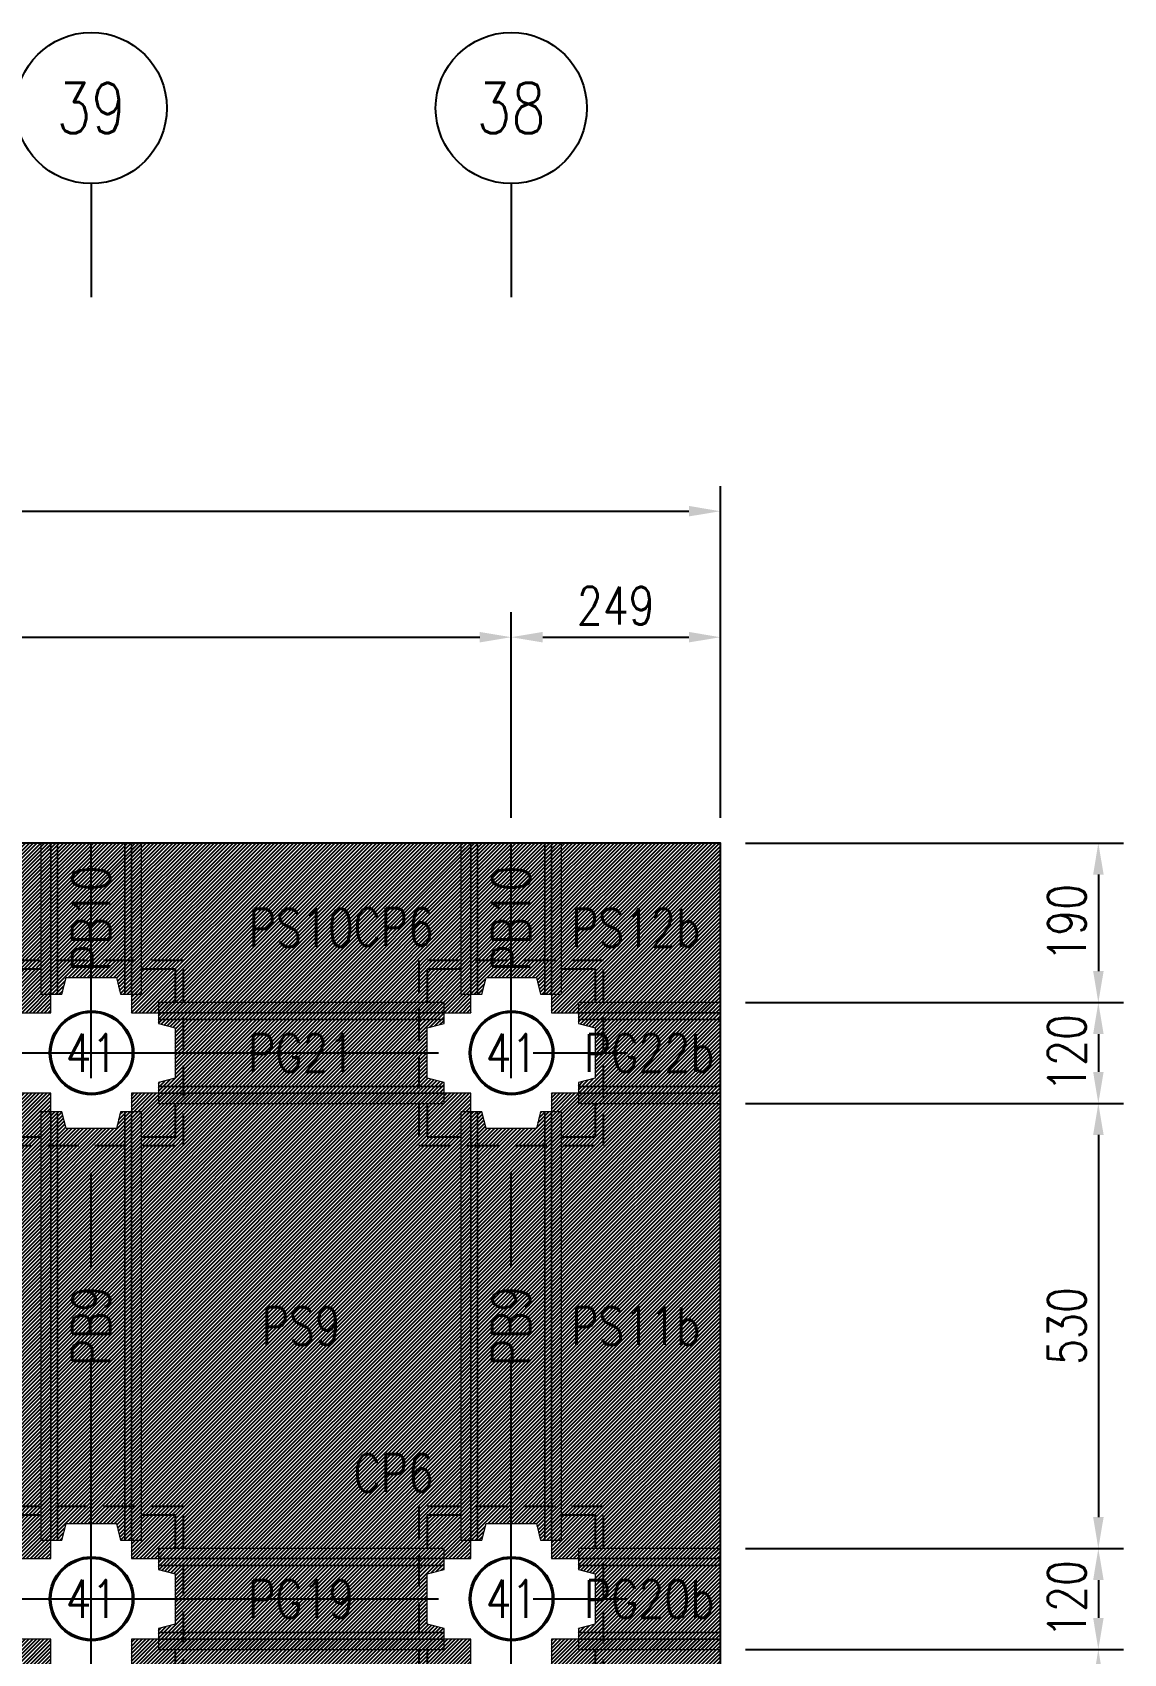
# Model space of a CAD drawing. Extents: x -4754 to 9942, y -22015 to 3841.
# Drawn here: x 3521 to 4820, y -17950 to -16020 of the extents above; entities that cross this region are included whole.
import ezdxf
from ezdxf.enums import TextEntityAlignment as Align

# ---------------------------------------------------------------- set-up
doc = ezdxf.new("R2010")
doc.units = 0
doc.header["$LTSCALE"] = 3
doc.linetypes.add('CENTER', pattern=[2, 1.25, -0.25, 0.25, -0.25])
doc.linetypes.add('DASHED', pattern=[19.05, 12.7, -6.35])
doc.layers.get('0').update_dxf_attribs({"linetype": 'CONTINUOUS'})
for name, color, linetype in [('HB_DIM', 1, 'CONTINUOUS'), ('HB_SYMBOLS', 7, 'CONTINUOUS'), ('基椿', 1, 'CONTINUOUS'), ('底圖', 7, 'CONTINUOUS'), ('預鑄梁', 7, 'CONTINUOUS'), ('預鑄梁_HATCH', 253, 'CONTINUOUS'), ('預鑄梁_TXT', 2, 'CONTINUOUS'), ('預鑄梁_外緣', 7, 'CONTINUOUS'), ('預鑄樁帽', 6, 'CONTINUOUS'), ('預鑄樁帽_TXT', 2, 'CONTINUOUS'), ('預鑄版', 7, 'CONTINUOUS'), ('預鑄版_TXT', 2, 'CONTINUOUS')]:
    doc.layers.add(name, color=color, linetype=linetype)
doc.layers.add('預鑄版_HATCH', color=253, linetype='CONTINUOUS', transparency=0.8)
doc.styles.get("Standard").update_dxf_attribs({"font": 'ROMANS.shx', "width": 0.8, "bigfont": 'LCHINA.shx'})
doc.dimstyles.new('150cm', dxfattribs={"dimscale": 15, "dimtxt": 3, "dimasz": 2.5, "dimexe": 2, "dimexo": 2, "dimgap": 1, "dimtad": 1, "dimdsep": 46, "dimtxsty": 'Standard', "dimcen": 0, "dimclrt": 2, "dimadec": 0, "dimazin": 0, "dimtfac": 1, "dimtix": 1, "dimtmove": 2, "dimatfit": 3, "dimfxl": 1, "dimtolj": 1, "dimtzin": 0, "dimarcsym": 0})

# ---------------------------------------------------------------- blocks, each defined once
blk = doc.blocks.new('*D58')
at = {"layer": 'HB_DIM', "color": 0, "lineweight": -2}
for p, q in [((-158.2, -16954.7), (-158.2, -16559.7)), ((4339.8, -16954.7), (4339.8, -16559.7)), ((-120.7, -16589.7), (4302.3, -16589.7))]:
    blk.add_line(p, q, dxfattribs=at)
at = {"layer": 'HB_DIM', "color": 0}
for points in [[(-120.7, -16583.4), (-120.7, -16595.9), (-158.2, -16589.7)], [(4302.3, -16595.9), (4302.3, -16583.4), (4339.8, -16589.7)]]:
    blk.add_solid(points, dxfattribs=at)
at = {"layer": 'HB_DIM', "color": 2, "linetype": 'Continuous', "insert": (2090.8, -16552.2), "char_height": 45, "attachment_point": 5}
blk.add_mtext('\\A1;4498', dxfattribs=at)
blk = doc.blocks.new('gr_t')
at = {"layer": 'HB_SYMBOLS', "color": 4, "linetype": 'Continuous'}
blk.add_line((0, -6), (0, -15), dxfattribs=at)
blk.add_circle((0, 0), 6, dxfattribs=at)
at = {"layer": 'HB_SYMBOLS', "color": 4, "linetype": 'Continuous', "width": 0.8}
blk.add_attdef('A', text='', height=4.5, dxfattribs=at).set_placement((0, 0), align=Align.MIDDLE)
blk = doc.blocks.new('*D61')
at = {"layer": 'HB_DIM', "color": 0, "lineweight": -2}
for p, q in [((90.8, -16954.7), (90.8, -16709.7)), ((4090.8, -16954.7), (4090.8, -16709.7)), ((128.3, -16739.7), (4053.3, -16739.7))]:
    blk.add_line(p, q, dxfattribs=at)
at = {"layer": 'HB_DIM', "color": 0}
for points in [[(128.3, -16733.4), (128.3, -16745.9), (90.8, -16739.7)], [(4053.3, -16745.9), (4053.3, -16733.4), (4090.8, -16739.7)]]:
    blk.add_solid(points, dxfattribs=at)
at = {"layer": 'HB_DIM', "color": 2, "linetype": 'Continuous', "insert": (2090.8, -16702.2), "char_height": 45, "attachment_point": 5}
blk.add_mtext('\\A1;8@500=4000', dxfattribs=at)
blk = doc.blocks.new('*D62')
at = {"layer": 'HB_DIM', "color": 0, "lineweight": -2}
for p, q in [((4090.8, -16954.7), (4090.8, -16709.7)), ((4339.8, -16954.7), (4339.8, -16709.7)), ((4128.3, -16739.7), (4302.3, -16739.7))]:
    blk.add_line(p, q, dxfattribs=at)
at = {"layer": 'HB_DIM', "color": 0}
for points in [[(4128.3, -16733.4), (4128.3, -16745.9), (4090.8, -16739.7)], [(4302.3, -16745.9), (4302.3, -16733.4), (4339.8, -16739.7)]]:
    blk.add_solid(points, dxfattribs=at)
at = {"layer": 'HB_DIM', "color": 2, "linetype": 'Continuous', "insert": (4215.3, -16702.2), "char_height": 45, "attachment_point": 5}
blk.add_mtext('\\A1;249', dxfattribs=at)
blk = doc.blocks.new('*D82')
at = {"layer": 'HB_DIM', "color": 0, "lineweight": -2}
for p, q in [((4369.8, -16984.7), (4819.8, -16984.7)), ((4789.8, -17022.2), (4789.8, -17137.2)), ((4369.8, -17174.7), (4819.8, -17174.7))]:
    blk.add_line(p, q, dxfattribs=at)
at = {"layer": 'HB_DIM', "color": 0}
for points in [[(4796.1, -17022.2), (4783.6, -17022.2), (4789.8, -16984.7)], [(4783.6, -17137.2), (4796.1, -17137.2), (4789.8, -17174.7)]]:
    blk.add_solid(points, dxfattribs=at)
at = {"layer": 'HB_DIM', "color": 2, "linetype": 'Continuous', "insert": (4752.3, -17079.7), "char_height": 45, "attachment_point": 5, "rotation": 90}
blk.add_mtext('\\A1;190', dxfattribs=at)
blk = doc.blocks.new('*D83')
at = {"layer": 'HB_DIM', "color": 0, "lineweight": -2}
for p, q in [((4369.8, -17174.7), (4819.8, -17174.7)), ((4789.8, -17212.2), (4789.8, -17257.2)), ((4369.8, -17294.7), (4819.8, -17294.7))]:
    blk.add_line(p, q, dxfattribs=at)
at = {"layer": 'HB_DIM', "color": 0}
for points in [[(4796.1, -17212.2), (4783.6, -17212.2), (4789.8, -17174.7)], [(4783.6, -17257.2), (4796.1, -17257.2), (4789.8, -17294.7)]]:
    blk.add_solid(points, dxfattribs=at)
at = {"layer": 'HB_DIM', "color": 2, "linetype": 'Continuous', "insert": (4752.3, -17234.7), "char_height": 45, "attachment_point": 5, "rotation": 90}
blk.add_mtext('\\A1;120', dxfattribs=at)
blk = doc.blocks.new('*D84')
at = {"layer": 'HB_DIM', "color": 0, "lineweight": -2}
for p, q in [((4369.8, -17294.7), (4819.8, -17294.7)), ((4789.8, -17332.2), (4789.8, -17787.2)), ((4369.8, -17824.7), (4819.8, -17824.7))]:
    blk.add_line(p, q, dxfattribs=at)
at = {"layer": 'HB_DIM', "color": 0}
for points in [[(4796.1, -17332.2), (4783.6, -17332.2), (4789.8, -17294.7)], [(4783.6, -17787.2), (4796.1, -17787.2), (4789.8, -17824.7)]]:
    blk.add_solid(points, dxfattribs=at)
at = {"layer": 'HB_DIM', "color": 2, "linetype": 'Continuous', "insert": (4752.3, -17559.7), "char_height": 45, "attachment_point": 5, "rotation": 90}
blk.add_mtext('\\A1;530', dxfattribs=at)
blk = doc.blocks.new('*D85')
at = {"layer": 'HB_DIM', "color": 0, "lineweight": -2}
for p, q in [((4369.8, -17824.7), (4819.8, -17824.7)), ((4789.8, -17862.2), (4789.8, -17907.2)), ((4369.8, -17944.7), (4819.8, -17944.7))]:
    blk.add_line(p, q, dxfattribs=at)
at = {"layer": 'HB_DIM', "color": 0}
for points in [[(4796.1, -17862.2), (4783.6, -17862.2), (4789.8, -17824.7)], [(4783.6, -17907.2), (4796.1, -17907.2), (4789.8, -17944.7)]]:
    blk.add_solid(points, dxfattribs=at)
at = {"layer": 'HB_DIM', "color": 2, "linetype": 'Continuous', "insert": (4752.3, -17884.7), "char_height": 45, "attachment_point": 5, "rotation": 90}
blk.add_mtext('\\A1;120', dxfattribs=at)
blk = doc.blocks.new('*D86')
at = {"layer": 'HB_DIM', "color": 0, "lineweight": -2}
for p, q in [((4369.8, -17944.7), (4819.8, -17944.7)), ((4789.8, -17982.2), (4789.8, -18437.2)), ((4369.8, -18474.7), (4819.8, -18474.7))]:
    blk.add_line(p, q, dxfattribs=at)
at = {"layer": 'HB_DIM', "color": 0}
for points in [[(4796.1, -17982.2), (4783.6, -17982.2), (4789.8, -17944.7)], [(4783.6, -18437.2), (4796.1, -18437.2), (4789.8, -18474.7)]]:
    blk.add_solid(points, dxfattribs=at)
at = {"layer": 'HB_DIM', "color": 2, "linetype": 'Continuous', "insert": (4752.3, -18209.7), "char_height": 45, "attachment_point": 5, "rotation": 90}
blk.add_mtext('\\A1;530', dxfattribs=at)
blk = doc.blocks.new('pile')
at = {"color": 7, "linetype": 'Continuous'}
for radius in [50, 48.4]:
    blk.add_circle((0.4, 0.2), radius, dxfattribs=at)
at = {"color": 2, "linetype": 'Continuous', "width": 0.8}
blk.add_attdef('A', text='', height=45, dxfattribs=at).set_placement((0.4, 0.2), align=Align.MIDDLE)

msp = doc.modelspace()

# ---------------------------------------------------------------- hatches: boundary and pattern name
at = {"layer": '預鑄梁_HATCH', "linetype": 'Continuous'}
h = msp.add_hatch(dxfattribs=at)
h.set_pattern_fill('ANSI31', color=256, style=0)
h.paths.add_polyline_path([(3530.844, -17164.682), (3542.844, -17164.682), (3550.844, -17164.682), (3555.844, -17164.682), (3560.844, -17144.682), (3620.844, -17144.682), (3625.844, -17164.682), (3630.844, -17164.682), (3638.844, -17164.682), (3650.844, -17164.682), (3650.844, -17164.682), (3650.844, -16984.682), (3650.844, -16984.682), (3530.844, -16984.682), (3530.844, -16984.682)], flags=17)
h = msp.add_hatch(dxfattribs=at)
h.set_pattern_fill('ANSI31', color=256, style=0)
h.paths.add_polyline_path([(4030.844, -17164.682), (4042.844, -17164.682), (4050.844, -17164.682), (4055.844, -17164.682), (4060.844, -17144.682), (4120.844, -17144.682), (4125.844, -17164.682), (4130.844, -17164.682), (4138.844, -17164.682), (4150.844, -17164.682), (4150.844, -17164.682), (4150.844, -16984.682), (4150.844, -16984.682), (4030.844, -16984.682), (4030.844, -16984.682)], flags=17)
h = msp.add_hatch(dxfattribs=at)
h.set_pattern_fill('ANSI31', color=256, style=0)
h.paths.add_polyline_path([(3670.844, -17294.682), (4010.844, -17294.682), (4010.844, -17294.682), (4010.844, -17282.682), (4010.844, -17274.682), (4010.844, -17269.682), (3990.844, -17264.682), (3990.844, -17204.682), (4010.844, -17199.682), (4010.844, -17194.682), (4010.844, -17186.682), (4010.844, -17174.682), (4010.844, -17174.682), (3670.844, -17174.682), (3670.844, -17174.682), (3670.844, -17186.682), (3670.844, -17194.682), (3670.844, -17199.682), (3690.844, -17204.682), (3690.844, -17264.682), (3670.844, -17269.682), (3670.844, -17274.682), (3670.844, -17282.682)], flags=17)
h = msp.add_hatch(dxfattribs=at)
h.set_pattern_fill('ANSI31', color=256, style=0)
h.paths.add_polyline_path([(4170.844, -17294.682), (4339.844, -17294.682), (4339.844, -17294.682), (4339.844, -17174.682), (4339.844, -17174.682), (4170.844, -17174.682), (4170.844, -17174.682), (4170.844, -17186.682), (4170.844, -17194.682), (4170.844, -17199.682), (4190.844, -17204.682), (4190.844, -17264.682), (4170.844, -17269.682), (4170.844, -17274.682), (4170.844, -17282.682)], flags=17)
h = msp.add_hatch(dxfattribs=at)
h.set_pattern_fill('ANSI31', color=256, style=0)
h.paths.add_polyline_path([(3530.844, -17814.682), (3542.844, -17814.682), (3550.844, -17814.682), (3555.844, -17814.682), (3560.844, -17794.682), (3620.844, -17794.682), (3625.844, -17814.682), (3630.844, -17814.682), (3638.844, -17814.682), (3650.844, -17814.682), (3650.844, -17814.682), (3650.844, -17304.682), (3650.844, -17304.682), (3638.844, -17304.682), (3630.844, -17304.682), (3625.844, -17304.682), (3620.844, -17324.682), (3560.844, -17324.682), (3555.844, -17304.682), (3550.844, -17304.682), (3542.844, -17304.682), (3530.844, -17304.682), (3530.844, -17304.682)], flags=17)
h = msp.add_hatch(dxfattribs=at)
h.set_pattern_fill('ANSI31', color=256, style=0)
h.paths.add_polyline_path([(4030.844, -17814.682), (4042.844, -17814.682), (4050.844, -17814.682), (4055.844, -17814.682), (4060.844, -17794.682), (4120.844, -17794.682), (4125.844, -17814.682), (4130.844, -17814.682), (4138.844, -17814.682), (4150.844, -17814.682), (4150.844, -17814.682), (4150.844, -17304.682), (4150.844, -17304.682), (4138.844, -17304.682), (4130.844, -17304.682), (4125.844, -17304.682), (4120.844, -17324.682), (4060.844, -17324.682), (4055.844, -17304.682), (4050.844, -17304.682), (4042.844, -17304.682), (4030.844, -17304.682), (4030.844, -17304.682)], flags=17)
h = msp.add_hatch(dxfattribs=at)
h.set_pattern_fill('ANSI31', color=256, style=0)
h.paths.add_polyline_path([(3670.844, -17944.682), (4010.844, -17944.682), (4010.844, -17944.682), (4010.844, -17932.682), (4010.844, -17924.682), (4010.844, -17919.682), (3990.844, -17914.682), (3990.844, -17854.682), (4010.844, -17849.682), (4010.844, -17844.682), (4010.844, -17836.682), (4010.844, -17824.682), (4010.844, -17824.682), (3670.844, -17824.682), (3670.844, -17824.682), (3670.844, -17836.682), (3670.844, -17844.682), (3670.844, -17849.682), (3690.844, -17854.682), (3690.844, -17914.682), (3670.844, -17919.682), (3670.844, -17924.682), (3670.844, -17932.682)], flags=17)
h = msp.add_hatch(dxfattribs=at)
h.set_pattern_fill('ANSI31', color=256, style=0)
h.paths.add_polyline_path([(4170.844, -17944.682), (4339.844, -17944.682), (4339.844, -17944.682), (4339.844, -17824.682), (4339.844, -17824.682), (4170.844, -17824.682), (4170.844, -17824.682), (4170.844, -17836.682), (4170.844, -17844.682), (4170.844, -17849.682), (4190.844, -17854.682), (4190.844, -17914.682), (4170.844, -17919.682), (4170.844, -17924.682), (4170.844, -17932.682)], flags=17)
at = {"layer": '預鑄版_HATCH', "linetype": 'Continuous'}
h = msp.add_hatch(dxfattribs=at)
h.set_pattern_fill('ANSI31', color=256, style=0)
h.paths.add_polyline_path([(3138.844, -17186.682), (3542.844, -17186.682), (3542.844, -16984.682), (3138.844, -16984.682)], flags=17)
h = msp.add_hatch(dxfattribs=at)
h.set_pattern_fill('ANSI31', color=256, style=0)
h.paths.add_polyline_path([(3638.844, -17186.682), (4042.844, -17186.682), (4042.844, -16984.682), (3638.844, -16984.682)], flags=17)
h = msp.add_hatch(dxfattribs=at)
h.set_pattern_fill('ANSI31', color=256, style=0)
h.paths.add_polyline_path([(4138.844, -17186.682), (4339.844, -17186.682), (4339.844, -16984.682), (4138.844, -16984.682)], flags=17)
h = msp.add_hatch(dxfattribs=at)
h.set_pattern_fill('ANSI31', color=256, style=0)
h.paths.add_polyline_path([(3138.844, -17836.682), (3542.844, -17836.682), (3542.844, -17282.682), (3138.844, -17282.682)], flags=17)
h = msp.add_hatch(dxfattribs=at)
h.set_pattern_fill('ANSI31', color=256, style=0)
h.paths.add_polyline_path([(3638.844, -17836.682), (4042.844, -17836.682), (4042.844, -17282.682), (3638.844, -17282.682)], flags=17)
h = msp.add_hatch(dxfattribs=at)
h.set_pattern_fill('ANSI31', color=256, style=0)
h.paths.add_polyline_path([(4138.844, -17836.682), (4339.844, -17836.682), (4339.844, -17282.682), (4138.844, -17282.682)], flags=17)
h = msp.add_hatch(dxfattribs=at)
h.set_pattern_fill('ANSI31', color=256, style=0)
h.paths.add_polyline_path([(3138.844, -18486.682), (3542.844, -18486.682), (3542.844, -17932.682), (3138.844, -17932.682)], flags=17)
h = msp.add_hatch(dxfattribs=at)
h.set_pattern_fill('ANSI31', color=256, style=0)
h.paths.add_polyline_path([(3638.844, -18486.682), (4042.844, -18486.682), (4042.844, -17932.682), (3638.844, -17932.682)], flags=17)
h = msp.add_hatch(dxfattribs=at)
h.set_pattern_fill('ANSI31', color=256, style=0)
h.paths.add_polyline_path([(4138.844, -18486.682), (4339.844, -18486.682), (4339.844, -17932.682), (4138.844, -17932.682)], flags=17)

# ---------------------------------------------------------------- linework, layer by layer
at = {"layer": '底圖', "color": 4, "linetype": 'Continuous'}
msp.add_lwpolyline([(-158.156, -19964.682), (4339.844, -19964.682), (4339.844, -16984.682), (-158.156, -16984.682), (-158.156, -19964.682)], dxfattribs=at)
at = {"layer": '底圖', "color": 252, "linetype": 'CENTER', "ltscale": 150}
for points in [[(3590.844, -19964.682), (3590.844, -16984.682)], [(4090.844, -19964.682), (4090.844, -16984.682)], [(-158.156, -17234.682), (4339.844, -17234.682)], [(-158.156, -17884.682), (4339.844, -17884.682)]]:
    msp.add_lwpolyline(points, dxfattribs=at)
at = {"layer": '預鑄梁', "lineweight": 5}
for p, q in [((3542.844, -16984.682, 135), (3530.844, -16984.682, 135)), ((3530.844, -16984.682, 135), (3530.844, -17144.682, 135)), ((3550.844, -16984.682, 119), (3542.844, -16984.682, 135)), ((3542.844, -16984.682, 135), (3542.844, -17144.682, 135)), ((3542.844, -17144.682, 135), (3542.844, -16984.682, 135)), ((3550.844, -17144.682, 119), (3550.844, -16984.682, 119)), ((3630.844, -16984.682, 119), (3550.844, -16984.682, 119)), ((3550.844, -16984.682, 119), (3550.844, -17144.682, 119)), ((3638.844, -16984.682, 135), (3630.844, -16984.682, 119)), ((3630.844, -16984.682, 119), (3630.844, -17144.682, 119)), ((3630.844, -17144.682, 119), (3630.844, -16984.682, 119)), ((3650.844, -16984.682, 135), (3638.844, -16984.682, 135)), ((3638.844, -16984.682, 135), (3638.844, -17144.682, 135)), ((3638.844, -17144.682, 135), (3638.844, -16984.682, 135)), ((3650.844, -17144.682, 135), (3650.844, -16984.682, 135)), ((4042.844, -16984.682, 135), (4030.844, -16984.682, 135)), ((4030.844, -16984.682, 135), (4030.844, -17144.682, 135)), ((4050.844, -16984.682, 119), (4042.844, -16984.682, 135)), ((4042.844, -16984.682, 135), (4042.844, -17144.682, 135)), ((4042.844, -17144.682, 135), (4042.844, -16984.682, 135)), ((4050.844, -17144.682, 119), (4050.844, -16984.682, 119)), ((4130.844, -16984.682, 119), (4050.844, -16984.682, 119)), ((4050.844, -16984.682, 119), (4050.844, -17144.682, 119)), ((4138.844, -16984.682, 135), (4130.844, -16984.682, 119)), ((4130.844, -16984.682, 119), (4130.844, -17144.682, 119)), ((4130.844, -17144.682, 119), (4130.844, -16984.682, 119)), ((4150.844, -16984.682, 135), (4138.844, -16984.682, 135)), ((4138.844, -16984.682, 135), (4138.844, -17144.682, 135)), ((4138.844, -17144.682, 135), (4138.844, -16984.682, 135)), ((4150.844, -17144.682, 135), (4150.844, -16984.682, 135)), ((3530.844, -17144.682, 135), (3530.844, -17164.682, 135)), ((3542.844, -17144.682, 135), (3542.844, -17164.682, 135)), ((3542.844, -17164.682, 135), (3542.844, -17144.682, 135)), ((3550.844, -17144.682, 119), (3550.844, -17164.682, 119)), ((3550.844, -17164.682, 119), (3550.844, -17144.682, 119)), ((3555.844, -17164.682, 119), (3560.844, -17144.682, 119)), ((3560.844, -17144.682, 119), (3620.844, -17144.682, 119)), ((3620.844, -17144.682, 119), (3625.844, -17164.682, 119)), ((3630.844, -17164.682, 119), (3630.844, -17144.682, 119)), ((3630.844, -17144.682, 119), (3630.844, -17164.682, 119)), ((3638.844, -17164.682, 135), (3638.844, -17144.682, 135)), ((3638.844, -17144.682, 135), (3638.844, -17164.682, 135)), ((3650.844, -17164.682, 135), (3650.844, -17144.682, 135)), ((4030.844, -17144.682, 135), (4030.844, -17164.682, 135)), ((4042.844, -17144.682, 135), (4042.844, -17164.682, 135)), ((4042.844, -17164.682, 135), (4042.844, -17144.682, 135)), ((4050.844, -17144.682, 119), (4050.844, -17164.682, 119)), ((4050.844, -17164.682, 119), (4050.844, -17144.682, 119)), ((4055.844, -17164.682, 119), (4060.844, -17144.682, 119)), ((4060.844, -17144.682, 119), (4120.844, -17144.682, 119)), ((4120.844, -17144.682, 119), (4125.844, -17164.682, 119)), ((4130.844, -17164.682, 119), (4130.844, -17144.682, 119)), ((4130.844, -17144.682, 119), (4130.844, -17164.682, 119)), ((4138.844, -17164.682, 135), (4138.844, -17144.682, 135)), ((4138.844, -17144.682, 135), (4138.844, -17164.682, 135)), ((4150.844, -17164.682, 135), (4150.844, -17144.682, 135)), ((3530.844, -17164.682, 135), (3542.844, -17164.682, 135)), ((3542.844, -17164.682, 135), (3550.844, -17164.682, 119)), ((3550.844, -17164.682, 119), (3555.844, -17164.682, 119)), ((3625.844, -17164.682, 119), (3630.844, -17164.682, 119)), ((3630.844, -17164.682, 119), (3638.844, -17164.682, 135)), ((3638.844, -17164.682, 135), (3650.844, -17164.682, 135)), ((3690.844, -17174.682, 135), (3670.844, -17174.682, 135)), ((3670.844, -17174.682, 135), (3670.844, -17186.682, 135)), ((3990.844, -17174.682, 135), (3690.844, -17174.682, 135)), ((4010.844, -17174.682, 135), (3990.844, -17174.682, 135)), ((4010.844, -17186.682, 135), (4010.844, -17174.682, 135)), ((4030.844, -17164.682, 135), (4042.844, -17164.682, 135)), ((4042.844, -17164.682, 135), (4050.844, -17164.682, 119)), ((4050.844, -17164.682, 119), (4055.844, -17164.682, 119)), ((4125.844, -17164.682, 119), (4130.844, -17164.682, 119)), ((4130.844, -17164.682, 119), (4138.844, -17164.682, 135)), ((4138.844, -17164.682, 135), (4150.844, -17164.682, 135)), ((4190.844, -17174.682, 135), (4170.844, -17174.682, 135)), ((4170.844, -17174.682, 135), (4170.844, -17186.682, 135)), ((4339.844, -17174.682, 135), (4190.844, -17174.682, 135)), ((4339.844, -17186.682, 135), (4339.844, -17174.682, 135)), ((3690.844, -17186.682, 135), (3670.844, -17186.682, 135)), ((3670.844, -17186.682, 135), (3670.844, -17194.682, 120)), ((3670.844, -17186.682, 135), (3690.844, -17186.682, 135)), ((3690.844, -17194.682, 120), (3670.844, -17194.682, 120)), ((3670.844, -17194.682, 120), (3670.844, -17199.682, 120)), ((3670.844, -17194.682, 120), (3690.844, -17194.682, 120)), ((3990.844, -17186.682, 135), (3690.844, -17186.682, 135)), ((3690.844, -17186.682, 135), (3990.844, -17186.682, 135)), ((3690.844, -17194.682, 120), (3990.844, -17194.682, 120)), ((3990.844, -17194.682, 120), (3690.844, -17194.682, 120)), ((4010.844, -17186.682, 135), (3990.844, -17186.682, 135)), ((3990.844, -17186.682, 135), (4010.844, -17186.682, 135)), ((4010.844, -17194.682, 120), (3990.844, -17194.682, 120)), ((3990.844, -17194.682, 120), (4010.844, -17194.682, 120)), ((4010.844, -17194.682, 120), (4010.844, -17186.682, 135)), ((4010.844, -17199.682, 120), (4010.844, -17194.682, 120)), ((4190.844, -17186.682, 135), (4170.844, -17186.682, 135)), ((4170.844, -17186.682, 135), (4170.844, -17194.682, 120)), ((4170.844, -17186.682, 135), (4190.844, -17186.682, 135)), ((4190.844, -17194.682, 120), (4170.844, -17194.682, 120)), ((4170.844, -17194.682, 120), (4170.844, -17199.682, 120)), ((4170.844, -17194.682, 120), (4190.844, -17194.682, 120)), ((4339.844, -17186.682, 135), (4190.844, -17186.682, 135)), ((4190.844, -17186.682, 135), (4339.844, -17186.682, 135)), ((4190.844, -17194.682, 120), (4339.844, -17194.682, 120)), ((4339.844, -17194.682, 120), (4190.844, -17194.682, 120)), ((4339.844, -17194.682, 120), (4339.844, -17186.682, 135)), ((4339.844, -17274.682, 120), (4339.844, -17194.682, 120)), ((3670.844, -17199.682, 120), (3690.844, -17204.682, 120)), ((3690.844, -17204.682, 120), (3690.844, -17264.682, 120)), ((3990.844, -17204.682, 120), (4010.844, -17199.682, 120)), ((3990.844, -17264.682, 120), (3990.844, -17204.682, 120)), ((4170.844, -17199.682, 120), (4190.844, -17204.682, 120)), ((4190.844, -17204.682, 120), (4190.844, -17264.682, 120)), ((3690.844, -17264.682, 120), (3670.844, -17269.682, 120)), ((3670.844, -17269.682, 120), (3670.844, -17274.682, 120)), ((4010.844, -17269.682, 120), (3990.844, -17264.682, 120)), ((4010.844, -17274.682, 120), (4010.844, -17269.682, 120)), ((4190.844, -17264.682, 120), (4170.844, -17269.682, 120)), ((4170.844, -17269.682, 120), (4170.844, -17274.682, 120)), ((3670.844, -17274.682, 120), (3690.844, -17274.682, 120)), ((3690.844, -17274.682, 120), (3670.844, -17274.682, 120)), ((3670.844, -17274.682, 120), (3670.844, -17282.682, 136)), ((3670.844, -17282.682, 136), (3690.844, -17282.682, 136)), ((3690.844, -17282.682, 136), (3670.844, -17282.682, 136)), ((3670.844, -17282.682, 136), (3670.844, -17294.682, 136)), ((3990.844, -17274.682, 120), (3690.844, -17274.682, 120)), ((3690.844, -17274.682, 120), (3990.844, -17274.682, 120)), ((3990.844, -17282.682, 136), (3690.844, -17282.682, 136)), ((3690.844, -17282.682, 136), (3990.844, -17282.682, 136)), ((3990.844, -17274.682, 120), (4010.844, -17274.682, 120)), ((4010.844, -17274.682, 120), (3990.844, -17274.682, 120)), ((3990.844, -17282.682, 136), (4010.844, -17282.682, 136)), ((4010.844, -17282.682, 136), (3990.844, -17282.682, 136)), ((4010.844, -17282.682, 136), (4010.844, -17274.682, 120)), ((4010.844, -17294.682, 136), (4010.844, -17282.682, 136)), ((4170.844, -17274.682, 120), (4190.844, -17274.682, 120)), ((4190.844, -17274.682, 120), (4170.844, -17274.682, 120)), ((4170.844, -17274.682, 120), (4170.844, -17282.682, 136)), ((4170.844, -17282.682, 136), (4190.844, -17282.682, 136)), ((4190.844, -17282.682, 136), (4170.844, -17282.682, 136)), ((4170.844, -17282.682, 136), (4170.844, -17294.682, 136)), ((4339.844, -17274.682, 120), (4190.844, -17274.682, 120)), ((4190.844, -17274.682, 120), (4339.844, -17274.682, 120)), ((4339.844, -17282.682, 136), (4190.844, -17282.682, 136)), ((4190.844, -17282.682, 136), (4339.844, -17282.682, 136)), ((4339.844, -17282.682, 136), (4339.844, -17274.682, 120)), ((4339.844, -17294.682, 136), (4339.844, -17282.682, 136)), ((3542.844, -17304.682, 136), (3530.844, -17304.682, 136)), ((3530.844, -17304.682, 136), (3530.844, -17324.682, 136)), ((3550.844, -17304.682, 120), (3542.844, -17304.682, 136)), ((3542.844, -17304.682, 136), (3542.844, -17324.682, 136)), ((3542.844, -17324.682, 136), (3542.844, -17304.682, 136)), ((3555.844, -17304.682, 120), (3550.844, -17304.682, 120)), ((3550.844, -17304.682, 120), (3550.844, -17324.682, 120)), ((3550.844, -17324.682, 120), (3550.844, -17304.682, 120)), ((3560.844, -17324.682, 120), (3555.844, -17304.682, 120)), ((3625.844, -17304.682, 120), (3620.844, -17324.682, 120)), ((3630.844, -17304.682, 120), (3625.844, -17304.682, 120)), ((3630.844, -17324.682, 120), (3630.844, -17304.682, 120)), ((3630.844, -17304.682, 120), (3630.844, -17324.682, 120)), ((3638.844, -17304.682, 136), (3630.844, -17304.682, 120)), ((3638.844, -17324.682, 136), (3638.844, -17304.682, 136)), ((3638.844, -17304.682, 136), (3638.844, -17324.682, 136)), ((3650.844, -17304.682, 136), (3638.844, -17304.682, 136)), ((3650.844, -17324.682, 136), (3650.844, -17304.682, 136)), ((3670.844, -17294.682, 136), (3690.844, -17294.682, 136)), ((3690.844, -17294.682, 136), (3990.844, -17294.682, 136)), ((3990.844, -17294.682, 136), (4010.844, -17294.682, 136)), ((4042.844, -17304.682, 136), (4030.844, -17304.682, 136)), ((4030.844, -17304.682, 136), (4030.844, -17324.682, 136)), ((4050.844, -17304.682, 120), (4042.844, -17304.682, 136)), ((4042.844, -17304.682, 136), (4042.844, -17324.682, 136)), ((4042.844, -17324.682, 136), (4042.844, -17304.682, 136)), ((4055.844, -17304.682, 120), (4050.844, -17304.682, 120)), ((4050.844, -17304.682, 120), (4050.844, -17324.682, 120)), ((4050.844, -17324.682, 120), (4050.844, -17304.682, 120)), ((4060.844, -17324.682, 120), (4055.844, -17304.682, 120)), ((4125.844, -17304.682, 120), (4120.844, -17324.682, 120)), ((4130.844, -17304.682, 120), (4125.844, -17304.682, 120)), ((4130.844, -17324.682, 120), (4130.844, -17304.682, 120)), ((4130.844, -17304.682, 120), (4130.844, -17324.682, 120)), ((4138.844, -17304.682, 136), (4130.844, -17304.682, 120)), ((4138.844, -17324.682, 136), (4138.844, -17304.682, 136)), ((4138.844, -17304.682, 136), (4138.844, -17324.682, 136)), ((4150.844, -17304.682, 136), (4138.844, -17304.682, 136)), ((4150.844, -17324.682, 136), (4150.844, -17304.682, 136)), ((4170.844, -17294.682, 136), (4190.844, -17294.682, 136)), ((4190.844, -17294.682, 136), (4339.844, -17294.682, 136)), ((3530.844, -17324.682, 136), (3530.844, -17794.682, 136)), ((3542.844, -17324.682, 136), (3542.844, -17794.682, 136)), ((3542.844, -17794.682, 136), (3542.844, -17324.682, 136)), ((3550.844, -17794.682, 120), (3550.844, -17324.682, 120)), ((3550.844, -17324.682, 120), (3550.844, -17794.682, 120)), ((3620.844, -17324.682, 120), (3560.844, -17324.682, 120)), ((3630.844, -17324.682, 120), (3630.844, -17794.682, 120)), ((3630.844, -17794.682, 120), (3630.844, -17324.682, 120)), ((3638.844, -17324.682, 136), (3638.844, -17794.682, 136)), ((3638.844, -17794.682, 136), (3638.844, -17324.682, 136)), ((3650.844, -17794.682, 136), (3650.844, -17324.682, 136)), ((4030.844, -17324.682, 136), (4030.844, -17794.682, 136)), ((4042.844, -17324.682, 136), (4042.844, -17794.682, 136)), ((4042.844, -17794.682, 136), (4042.844, -17324.682, 136)), ((4050.844, -17794.682, 120), (4050.844, -17324.682, 120)), ((4050.844, -17324.682, 120), (4050.844, -17794.682, 120)), ((4120.844, -17324.682, 120), (4060.844, -17324.682, 120)), ((4130.844, -17324.682, 120), (4130.844, -17794.682, 120)), ((4130.844, -17794.682, 120), (4130.844, -17324.682, 120)), ((4138.844, -17324.682, 136), (4138.844, -17794.682, 136)), ((4138.844, -17794.682, 136), (4138.844, -17324.682, 136)), ((4150.844, -17794.682, 136), (4150.844, -17324.682, 136)), ((3530.844, -17794.682, 136), (3530.844, -17814.682, 136)), ((3542.844, -17794.682, 136), (3542.844, -17814.682, 136)), ((3542.844, -17814.682, 136), (3542.844, -17794.682, 136)), ((3550.844, -17794.682, 120), (3550.844, -17814.682, 120)), ((3550.844, -17814.682, 120), (3550.844, -17794.682, 120)), ((3555.844, -17814.682, 120), (3560.844, -17794.682, 120)), ((3560.844, -17794.682, 120), (3620.844, -17794.682, 120)), ((3620.844, -17794.682, 120), (3625.844, -17814.682, 120)), ((3630.844, -17814.682, 120), (3630.844, -17794.682, 120)), ((3630.844, -17794.682, 120), (3630.844, -17814.682, 120)), ((3638.844, -17814.682, 136), (3638.844, -17794.682, 136)), ((3638.844, -17794.682, 136), (3638.844, -17814.682, 136)), ((3650.844, -17814.682, 136), (3650.844, -17794.682, 136)), ((4030.844, -17794.682, 136), (4030.844, -17814.682, 136)), ((4042.844, -17794.682, 136), (4042.844, -17814.682, 136)), ((4042.844, -17814.682, 136), (4042.844, -17794.682, 136)), ((4050.844, -17794.682, 120), (4050.844, -17814.682, 120)), ((4050.844, -17814.682, 120), (4050.844, -17794.682, 120)), ((4055.844, -17814.682, 120), (4060.844, -17794.682, 120)), ((4060.844, -17794.682, 120), (4120.844, -17794.682, 120)), ((4120.844, -17794.682, 120), (4125.844, -17814.682, 120)), ((4130.844, -17814.682, 120), (4130.844, -17794.682, 120)), ((4130.844, -17794.682, 120), (4130.844, -17814.682, 120)), ((4138.844, -17814.682, 136), (4138.844, -17794.682, 136)), ((4138.844, -17794.682, 136), (4138.844, -17814.682, 136)), ((4150.844, -17814.682, 136), (4150.844, -17794.682, 136)), ((3530.844, -17814.682, 136), (3542.844, -17814.682, 136)), ((3542.844, -17814.682, 136), (3550.844, -17814.682, 120)), ((3550.844, -17814.682, 120), (3555.844, -17814.682, 120)), ((3625.844, -17814.682, 120), (3630.844, -17814.682, 120)), ((3630.844, -17814.682, 120), (3638.844, -17814.682, 136)), ((3638.844, -17814.682, 136), (3650.844, -17814.682, 136)), ((3690.844, -17824.682, 136), (3670.844, -17824.682, 136)), ((3670.844, -17824.682, 136), (3670.844, -17836.682, 136)), ((3990.844, -17824.682, 136), (3690.844, -17824.682, 136)), ((4010.844, -17824.682, 136), (3990.844, -17824.682, 136)), ((4010.844, -17836.682, 136), (4010.844, -17824.682, 136)), ((4030.844, -17814.682, 136), (4042.844, -17814.682, 136)), ((4042.844, -17814.682, 136), (4050.844, -17814.682, 120)), ((4050.844, -17814.682, 120), (4055.844, -17814.682, 120)), ((4125.844, -17814.682, 120), (4130.844, -17814.682, 120)), ((4130.844, -17814.682, 120), (4138.844, -17814.682, 136)), ((4138.844, -17814.682, 136), (4150.844, -17814.682, 136)), ((4190.844, -17824.682, 136), (4170.844, -17824.682, 136)), ((4170.844, -17824.682, 136), (4170.844, -17836.682, 136)), ((4339.844, -17824.682, 136), (4190.844, -17824.682, 136)), ((4339.844, -17836.682, 136), (4339.844, -17824.682, 136)), ((3690.844, -17836.682, 136), (3670.844, -17836.682, 136)), ((3670.844, -17836.682, 136), (3670.844, -17844.682, 124)), ((3670.844, -17836.682, 136), (3690.844, -17836.682, 136)), ((3690.844, -17844.682, 124), (3670.844, -17844.682, 124)), ((3670.844, -17844.682, 124), (3670.844, -17849.682, 124)), ((3670.844, -17844.682, 124), (3690.844, -17844.682, 124)), ((3670.844, -17849.682, 124), (3690.844, -17854.682, 124)), ((3990.844, -17836.682, 136), (3690.844, -17836.682, 136)), ((3690.844, -17836.682, 136), (3990.844, -17836.682, 136)), ((3690.844, -17844.682, 124), (3990.844, -17844.682, 124)), ((3990.844, -17844.682, 124), (3690.844, -17844.682, 124)), ((4010.844, -17836.682, 136), (3990.844, -17836.682, 136)), ((3990.844, -17836.682, 136), (4010.844, -17836.682, 136)), ((4010.844, -17844.682, 124), (3990.844, -17844.682, 124)), ((3990.844, -17844.682, 124), (4010.844, -17844.682, 124)), ((3990.844, -17854.682, 124), (4010.844, -17849.682, 124)), ((4010.844, -17844.682, 124), (4010.844, -17836.682, 136)), ((4010.844, -17849.682, 124), (4010.844, -17844.682, 124)), ((4190.844, -17836.682, 136), (4170.844, -17836.682, 136)), ((4170.844, -17836.682, 136), (4170.844, -17844.682, 124)), ((4170.844, -17836.682, 136), (4190.844, -17836.682, 136)), ((4190.844, -17844.682, 124), (4170.844, -17844.682, 124)), ((4170.844, -17844.682, 124), (4170.844, -17849.682, 124)), ((4170.844, -17844.682, 124), (4190.844, -17844.682, 124)), ((4170.844, -17849.682, 124), (4190.844, -17854.682, 124)), ((4339.844, -17836.682, 136), (4190.844, -17836.682, 136)), ((4190.844, -17836.682, 136), (4339.844, -17836.682, 136)), ((4190.844, -17844.682, 124), (4339.844, -17844.682, 124)), ((4339.844, -17844.682, 124), (4190.844, -17844.682, 124)), ((4339.844, -17844.682, 124), (4339.844, -17836.682, 136)), ((4339.844, -17924.682, 124), (4339.844, -17844.682, 124)), ((3690.844, -17854.682, 124), (3690.844, -17914.682, 124)), ((3990.844, -17914.682, 124), (3990.844, -17854.682, 124)), ((4190.844, -17854.682, 124), (4190.844, -17914.682, 124)), ((3690.844, -17914.682, 124), (3670.844, -17919.682, 124)), ((3670.844, -17919.682, 124), (3670.844, -17924.682, 124)), ((3670.844, -17924.682, 124), (3690.844, -17924.682, 124)), ((3690.844, -17924.682, 124), (3670.844, -17924.682, 124)), ((3670.844, -17924.682, 124), (3670.844, -17932.682, 140)), ((3990.844, -17924.682, 124), (3690.844, -17924.682, 124)), ((3690.844, -17924.682, 124), (3990.844, -17924.682, 124)), ((4010.844, -17919.682, 124), (3990.844, -17914.682, 124)), ((3990.844, -17924.682, 124), (4010.844, -17924.682, 124)), ((4010.844, -17924.682, 124), (3990.844, -17924.682, 124)), ((4010.844, -17924.682, 124), (4010.844, -17919.682, 124)), ((4010.844, -17932.682, 140), (4010.844, -17924.682, 124)), ((4190.844, -17914.682, 124), (4170.844, -17919.682, 124)), ((4170.844, -17919.682, 124), (4170.844, -17924.682, 124)), ((4170.844, -17924.682, 124), (4190.844, -17924.682, 124)), ((4190.844, -17924.682, 124), (4170.844, -17924.682, 124)), ((4170.844, -17924.682, 124), (4170.844, -17932.682, 140)), ((4339.844, -17924.682, 124), (4190.844, -17924.682, 124)), ((4190.844, -17924.682, 124), (4339.844, -17924.682, 124)), ((4339.844, -17932.682, 140), (4339.844, -17924.682, 124)), ((3670.844, -17932.682, 140), (3690.844, -17932.682, 140)), ((3690.844, -17932.682, 140), (3670.844, -17932.682, 140)), ((3670.844, -17932.682, 140), (3670.844, -17944.682, 140)), ((3670.844, -17944.682, 140), (3690.844, -17944.682, 140)), ((3990.844, -17932.682, 140), (3690.844, -17932.682, 140)), ((3690.844, -17932.682, 140), (3990.844, -17932.682, 140)), ((3690.844, -17944.682, 140), (3990.844, -17944.682, 140)), ((3990.844, -17932.682, 140), (4010.844, -17932.682, 140)), ((4010.844, -17932.682, 140), (3990.844, -17932.682, 140)), ((3990.844, -17944.682, 140), (4010.844, -17944.682, 140)), ((4010.844, -17944.682, 140), (4010.844, -17932.682, 140)), ((4170.844, -17932.682, 140), (4190.844, -17932.682, 140)), ((4190.844, -17932.682, 140), (4170.844, -17932.682, 140)), ((4170.844, -17932.682, 140), (4170.844, -17944.682, 140)), ((4170.844, -17944.682, 140), (4190.844, -17944.682, 140)), ((4339.844, -17932.682, 140), (4190.844, -17932.682, 140)), ((4190.844, -17932.682, 140), (4339.844, -17932.682, 140)), ((4190.844, -17944.682, 140), (4339.844, -17944.682, 140)), ((4339.844, -17944.682, 140), (4339.844, -17932.682, 140))]:
    msp.add_line(p, q, dxfattribs=at)
at = {"layer": '預鑄梁', "color": 1, "linetype": 'Continuous'}
for points in [[(3490.844, -17134.682), (3530.844, -17134.682)], [(3650.844, -17134.682), (3690.844, -17134.682)], [(3690.844, -17134.682), (3690.844, -17174.682)], [(3990.844, -17134.682), (3990.844, -17174.682)], [(3990.844, -17134.682), (4030.844, -17134.682)], [(4150.844, -17134.682), (4190.844, -17134.682)], [(4190.844, -17134.682), (4190.844, -17174.682)], [(3690.844, -17294.682), (3690.844, -17334.682)], [(3990.844, -17294.682), (3990.844, -17334.682)], [(4190.844, -17294.682), (4190.844, -17334.682)], [(3490.844, -17334.682), (3530.844, -17334.682)], [(3650.844, -17334.682), (3690.844, -17334.682)], [(3990.844, -17334.682), (4030.844, -17334.682)], [(4150.844, -17334.682), (4190.844, -17334.682)], [(3490.844, -17784.682), (3530.844, -17784.682)], [(3650.844, -17784.682), (3690.844, -17784.682)], [(3690.844, -17784.682), (3690.844, -17824.682)], [(3990.844, -17784.682), (3990.844, -17824.682)], [(3990.844, -17784.682), (4030.844, -17784.682)], [(4150.844, -17784.682), (4190.844, -17784.682)], [(4190.844, -17784.682), (4190.844, -17824.682)], [(3690.844, -17944.682), (3690.844, -17984.682)], [(3990.844, -17944.682), (3990.844, -17984.682)], [(4190.844, -17944.682), (4190.844, -17984.682)]]:
    msp.add_lwpolyline(points, dxfattribs=at)
at = {"layer": '預鑄梁_外緣', "lineweight": 5}
for p, q in [((3542.844, -16984.682, 135), (3530.844, -16984.682, 135)), ((3530.844, -16984.682, 135), (3530.844, -17144.682, 135)), ((3550.844, -16984.682, 119), (3542.844, -16984.682, 135)), ((3630.844, -16984.682, 119), (3550.844, -16984.682, 119)), ((3638.844, -16984.682, 135), (3630.844, -16984.682, 119)), ((3650.844, -16984.682, 135), (3638.844, -16984.682, 135)), ((3650.844, -17144.682, 135), (3650.844, -16984.682, 135)), ((4042.844, -16984.682, 135), (4030.844, -16984.682, 135)), ((4030.844, -16984.682, 135), (4030.844, -17144.682, 135)), ((4050.844, -16984.682, 119), (4042.844, -16984.682, 135)), ((4130.844, -16984.682, 119), (4050.844, -16984.682, 119)), ((4138.844, -16984.682, 135), (4130.844, -16984.682, 119)), ((4150.844, -16984.682, 135), (4138.844, -16984.682, 135)), ((4150.844, -17144.682, 135), (4150.844, -16984.682, 135)), ((3530.844, -17144.682, 135), (3530.844, -17164.682, 135)), ((3555.844, -17164.682, 119), (3560.844, -17144.682, 119)), ((3560.844, -17144.682, 119), (3620.844, -17144.682, 119)), ((3620.844, -17144.682, 119), (3625.844, -17164.682, 119)), ((3650.844, -17164.682, 135), (3650.844, -17144.682, 135)), ((4030.844, -17144.682, 135), (4030.844, -17164.682, 135)), ((4055.844, -17164.682, 119), (4060.844, -17144.682, 119)), ((4060.844, -17144.682, 119), (4120.844, -17144.682, 119)), ((4120.844, -17144.682, 119), (4125.844, -17164.682, 119)), ((4150.844, -17164.682, 135), (4150.844, -17144.682, 135)), ((3530.844, -17164.682, 135), (3542.844, -17164.682, 135)), ((3542.844, -17164.682, 135), (3550.844, -17164.682, 119)), ((3550.844, -17164.682, 119), (3555.844, -17164.682, 119)), ((3625.844, -17164.682, 119), (3630.844, -17164.682, 119)), ((3630.844, -17164.682, 119), (3638.844, -17164.682, 135)), ((3638.844, -17164.682, 135), (3650.844, -17164.682, 135)), ((3690.844, -17174.682, 135), (3670.844, -17174.682, 135)), ((3670.844, -17174.682, 135), (3670.844, -17186.682, 135)), ((3990.844, -17174.682, 135), (3690.844, -17174.682, 135)), ((4010.844, -17174.682, 135), (3990.844, -17174.682, 135)), ((4010.844, -17186.682, 135), (4010.844, -17174.682, 135)), ((4030.844, -17164.682, 135), (4042.844, -17164.682, 135)), ((4042.844, -17164.682, 135), (4050.844, -17164.682, 119)), ((4050.844, -17164.682, 119), (4055.844, -17164.682, 119)), ((4125.844, -17164.682, 119), (4130.844, -17164.682, 119)), ((4130.844, -17164.682, 119), (4138.844, -17164.682, 135)), ((4138.844, -17164.682, 135), (4150.844, -17164.682, 135)), ((4190.844, -17174.682, 135), (4170.844, -17174.682, 135)), ((4170.844, -17174.682, 135), (4170.844, -17186.682, 135)), ((4339.844, -17174.682, 135), (4190.844, -17174.682, 135)), ((4339.844, -17186.682, 135), (4339.844, -17174.682, 135)), ((3670.844, -17186.682, 135), (3670.844, -17194.682, 120)), ((3670.844, -17194.682, 120), (3670.844, -17199.682, 120)), ((4010.844, -17194.682, 120), (4010.844, -17186.682, 135)), ((4010.844, -17199.682, 120), (4010.844, -17194.682, 120)), ((4170.844, -17186.682, 135), (4170.844, -17194.682, 120)), ((4170.844, -17194.682, 120), (4170.844, -17199.682, 120)), ((4339.844, -17194.682, 120), (4339.844, -17186.682, 135)), ((4339.844, -17274.682, 120), (4339.844, -17194.682, 120)), ((3670.844, -17199.682, 120), (3690.844, -17204.682, 120)), ((3690.844, -17204.682, 120), (3690.844, -17264.682, 120)), ((3990.844, -17204.682, 120), (4010.844, -17199.682, 120)), ((3990.844, -17264.682, 120), (3990.844, -17204.682, 120)), ((4170.844, -17199.682, 120), (4190.844, -17204.682, 120)), ((4190.844, -17204.682, 120), (4190.844, -17264.682, 120)), ((3690.844, -17264.682, 120), (3670.844, -17269.682, 120)), ((3670.844, -17269.682, 120), (3670.844, -17274.682, 120)), ((4010.844, -17269.682, 120), (3990.844, -17264.682, 120)), ((4010.844, -17274.682, 120), (4010.844, -17269.682, 120)), ((4190.844, -17264.682, 120), (4170.844, -17269.682, 120)), ((4170.844, -17269.682, 120), (4170.844, -17274.682, 120)), ((3670.844, -17274.682, 120), (3670.844, -17282.682, 136)), ((3670.844, -17282.682, 136), (3670.844, -17294.682, 136)), ((4010.844, -17282.682, 136), (4010.844, -17274.682, 120)), ((4010.844, -17294.682, 136), (4010.844, -17282.682, 136)), ((4170.844, -17274.682, 120), (4170.844, -17282.682, 136)), ((4170.844, -17282.682, 136), (4170.844, -17294.682, 136)), ((4339.844, -17282.682, 136), (4339.844, -17274.682, 120)), ((4339.844, -17294.682, 136), (4339.844, -17282.682, 136)), ((3542.844, -17304.682, 136), (3530.844, -17304.682, 136)), ((3530.844, -17304.682, 136), (3530.844, -17324.682, 136)), ((3550.844, -17304.682, 120), (3542.844, -17304.682, 136)), ((3555.844, -17304.682, 120), (3550.844, -17304.682, 120)), ((3560.844, -17324.682, 120), (3555.844, -17304.682, 120)), ((3625.844, -17304.682, 120), (3620.844, -17324.682, 120)), ((3630.844, -17304.682, 120), (3625.844, -17304.682, 120)), ((3638.844, -17304.682, 136), (3630.844, -17304.682, 120)), ((3650.844, -17304.682, 136), (3638.844, -17304.682, 136)), ((3650.844, -17324.682, 136), (3650.844, -17304.682, 136)), ((3670.844, -17294.682, 136), (3690.844, -17294.682, 136)), ((3690.844, -17294.682, 136), (3990.844, -17294.682, 136)), ((3990.844, -17294.682, 136), (4010.844, -17294.682, 136)), ((4042.844, -17304.682, 136), (4030.844, -17304.682, 136)), ((4030.844, -17304.682, 136), (4030.844, -17324.682, 136)), ((4050.844, -17304.682, 120), (4042.844, -17304.682, 136)), ((4055.844, -17304.682, 120), (4050.844, -17304.682, 120)), ((4060.844, -17324.682, 120), (4055.844, -17304.682, 120)), ((4125.844, -17304.682, 120), (4120.844, -17324.682, 120)), ((4130.844, -17304.682, 120), (4125.844, -17304.682, 120)), ((4138.844, -17304.682, 136), (4130.844, -17304.682, 120)), ((4150.844, -17304.682, 136), (4138.844, -17304.682, 136)), ((4150.844, -17324.682, 136), (4150.844, -17304.682, 136)), ((4170.844, -17294.682, 136), (4190.844, -17294.682, 136)), ((4190.844, -17294.682, 136), (4339.844, -17294.682, 136)), ((3530.844, -17324.682, 136), (3530.844, -17794.682, 136)), ((3620.844, -17324.682, 120), (3560.844, -17324.682, 120)), ((3650.844, -17794.682, 136), (3650.844, -17324.682, 136)), ((4030.844, -17324.682, 136), (4030.844, -17794.682, 136)), ((4120.844, -17324.682, 120), (4060.844, -17324.682, 120)), ((4150.844, -17794.682, 136), (4150.844, -17324.682, 136)), ((3530.844, -17794.682, 136), (3530.844, -17814.682, 136)), ((3555.844, -17814.682, 120), (3560.844, -17794.682, 120)), ((3560.844, -17794.682, 120), (3620.844, -17794.682, 120)), ((3620.844, -17794.682, 120), (3625.844, -17814.682, 120)), ((3650.844, -17814.682, 136), (3650.844, -17794.682, 136)), ((4030.844, -17794.682, 136), (4030.844, -17814.682, 136)), ((4055.844, -17814.682, 120), (4060.844, -17794.682, 120)), ((4060.844, -17794.682, 120), (4120.844, -17794.682, 120)), ((4120.844, -17794.682, 120), (4125.844, -17814.682, 120)), ((4150.844, -17814.682, 136), (4150.844, -17794.682, 136)), ((3530.844, -17814.682, 136), (3542.844, -17814.682, 136)), ((3542.844, -17814.682, 136), (3550.844, -17814.682, 120)), ((3550.844, -17814.682, 120), (3555.844, -17814.682, 120)), ((3625.844, -17814.682, 120), (3630.844, -17814.682, 120)), ((3630.844, -17814.682, 120), (3638.844, -17814.682, 136)), ((3638.844, -17814.682, 136), (3650.844, -17814.682, 136)), ((3690.844, -17824.682, 136), (3670.844, -17824.682, 136)), ((3670.844, -17824.682, 136), (3670.844, -17836.682, 136)), ((3990.844, -17824.682, 136), (3690.844, -17824.682, 136)), ((4010.844, -17824.682, 136), (3990.844, -17824.682, 136)), ((4010.844, -17836.682, 136), (4010.844, -17824.682, 136)), ((4030.844, -17814.682, 136), (4042.844, -17814.682, 136)), ((4042.844, -17814.682, 136), (4050.844, -17814.682, 120)), ((4050.844, -17814.682, 120), (4055.844, -17814.682, 120)), ((4125.844, -17814.682, 120), (4130.844, -17814.682, 120)), ((4130.844, -17814.682, 120), (4138.844, -17814.682, 136)), ((4138.844, -17814.682, 136), (4150.844, -17814.682, 136)), ((4190.844, -17824.682, 136), (4170.844, -17824.682, 136)), ((4170.844, -17824.682, 136), (4170.844, -17836.682, 136)), ((4339.844, -17824.682, 136), (4190.844, -17824.682, 136)), ((4339.844, -17836.682, 136), (4339.844, -17824.682, 136)), ((3670.844, -17836.682, 136), (3670.844, -17844.682, 124)), ((3670.844, -17844.682, 124), (3670.844, -17849.682, 124)), ((3670.844, -17849.682, 124), (3690.844, -17854.682, 124)), ((3990.844, -17854.682, 124), (4010.844, -17849.682, 124)), ((4010.844, -17844.682, 124), (4010.844, -17836.682, 136)), ((4010.844, -17849.682, 124), (4010.844, -17844.682, 124)), ((4170.844, -17836.682, 136), (4170.844, -17844.682, 124)), ((4170.844, -17844.682, 124), (4170.844, -17849.682, 124)), ((4170.844, -17849.682, 124), (4190.844, -17854.682, 124)), ((4339.844, -17844.682, 124), (4339.844, -17836.682, 136)), ((4339.844, -17924.682, 124), (4339.844, -17844.682, 124)), ((3690.844, -17854.682, 124), (3690.844, -17914.682, 124)), ((3990.844, -17914.682, 124), (3990.844, -17854.682, 124)), ((4190.844, -17854.682, 124), (4190.844, -17914.682, 124)), ((3690.844, -17914.682, 124), (3670.844, -17919.682, 124)), ((3670.844, -17919.682, 124), (3670.844, -17924.682, 124)), ((3670.844, -17924.682, 124), (3670.844, -17932.682, 140)), ((4010.844, -17919.682, 124), (3990.844, -17914.682, 124)), ((4010.844, -17924.682, 124), (4010.844, -17919.682, 124)), ((4010.844, -17932.682, 140), (4010.844, -17924.682, 124)), ((4190.844, -17914.682, 124), (4170.844, -17919.682, 124)), ((4170.844, -17919.682, 124), (4170.844, -17924.682, 124)), ((4170.844, -17924.682, 124), (4170.844, -17932.682, 140)), ((4339.844, -17932.682, 140), (4339.844, -17924.682, 124)), ((3670.844, -17932.682, 140), (3670.844, -17944.682, 140)), ((3670.844, -17944.682, 140), (3690.844, -17944.682, 140)), ((3690.844, -17944.682, 140), (3990.844, -17944.682, 140)), ((3990.844, -17944.682, 140), (4010.844, -17944.682, 140)), ((4010.844, -17944.682, 140), (4010.844, -17932.682, 140)), ((4170.844, -17932.682, 140), (4170.844, -17944.682, 140)), ((4170.844, -17944.682, 140), (4190.844, -17944.682, 140)), ((4190.844, -17944.682, 140), (4339.844, -17944.682, 140)), ((4339.844, -17944.682, 140), (4339.844, -17932.682, 140))]:
    msp.add_line(p, q, dxfattribs=at)
at = {"layer": '預鑄樁帽', "linetype": 'DASHED'}
for points in [[(3480.844, -17344.682), (3700.844, -17344.682), (3700.844, -17124.682), (3480.844, -17124.682), (3480.844, -17344.682)], [(3980.844, -17344.682), (4200.844, -17344.682), (4200.844, -17124.682), (3980.844, -17124.682), (3980.844, -17344.682)], [(3480.844, -17994.682), (3700.844, -17994.682), (3700.844, -17774.682), (3480.844, -17774.682), (3480.844, -17994.682)], [(3980.844, -17994.682), (4200.844, -17994.682), (4200.844, -17774.682), (3980.844, -17774.682), (3980.844, -17994.682)]]:
    msp.add_lwpolyline(points, dxfattribs=at)
at = {"layer": '預鑄版', "lineweight": 5}
for points in [[(3138.844, -17186.682, 135), (3542.844, -17186.682, 135), (3542.844, -16984.682, 135), (3138.844, -16984.682, 135), (3138.844, -17186.682, 135)], [(3638.844, -17186.682, 135), (4042.844, -17186.682, 135), (4042.844, -16984.682, 135), (3638.844, -16984.682, 135), (3638.844, -17186.682, 135)], [(4138.844, -17186.682, 135), (4339.844, -17186.682, 135), (4339.844, -16984.682, 135), (4138.844, -16984.682, 135), (4138.844, -17186.682, 135)], [(3138.844, -17836.682, 136), (3542.844, -17836.682, 136), (3542.844, -17282.682, 136), (3138.844, -17282.682, 136), (3138.844, -17836.682, 136)], [(3638.844, -17836.682, 136), (4042.844, -17836.682, 136), (4042.844, -17282.682, 136), (3638.844, -17282.682, 136), (3638.844, -17836.682, 136)], [(4138.844, -17836.682, 136), (4339.844, -17836.682, 136), (4339.844, -17282.682, 136), (4138.844, -17282.682, 136), (4138.844, -17836.682, 136)], [(3138.844, -18486.682, 140), (3542.844, -18486.682, 140), (3542.844, -17932.682, 140), (3138.844, -17932.682, 140), (3138.844, -18486.682, 140)], [(3638.844, -18486.682, 140), (4042.844, -18486.682, 140), (4042.844, -17932.682, 140), (3638.844, -17932.682, 140), (3638.844, -18486.682, 140)], [(4138.844, -18486.682, 140), (4339.844, -18486.682, 140), (4339.844, -17932.682, 140), (4138.844, -17932.682, 140), (4138.844, -18486.682, 140)]]:
    msp.add_polyline3d(points, dxfattribs=at)

# ---------------------------------------------------------------- block references
at = {"layer": '基椿', "color": 7, "linetype": 'Continuous', "rotation": 360}
for p in [(3590.844, -17234.682), (4090.844, -17234.682), (3590.844, -17884.682), (4090.844, -17884.682)]:
    msp.add_blockref('pile', p, dxfattribs=at).add_auto_attribs({'A': '41'})
at = {"layer": '底圖'}
ref = msp.add_blockref('gr_t', (3590.844, -16109.682), dxfattribs=dict(at, xscale=15, yscale=15, zscale=15, rotation=360))
ref.add_attrib('A', '39', dxfattribs={"layer": 'HB_SYMBOLS', "color": 4, "linetype": 'Continuous', "height": 60, "width": 0.8}).set_placement((3590.844, -16109.682), align=Align.MIDDLE)
ref = msp.add_blockref('gr_t', (4090.844, -16109.682), dxfattribs=dict(at, xscale=15, yscale=15, zscale=15, rotation=360))
ref.add_attrib('A', '38', dxfattribs={"layer": 'HB_SYMBOLS', "color": 4, "linetype": 'Continuous', "height": 60, "width": 0.8}).set_placement((4090.844, -16109.682), align=Align.MIDDLE)

# ---------------------------------------------------------------- texts
at = {"layer": '預鑄梁_TXT', "linetype": 'Continuous', "width": 0.8}
for s, p in [('PB10', (3590.844, -17074.682, 135)), ('PB10', (4090.844, -17074.682, 135)), ('PB9', (3590.844, -17559.682, 136)), ('PB9', (4090.844, -17559.682, 136))]:
    msp.add_text(s, height=45, rotation=90, dxfattribs=at).set_placement(p, align=Align.MIDDLE)
for s, p in [('PG21', (3840.844, -17234.682, 136)), ('PG22b', (4255.344, -17234.682, 136)), ('PG19', (3840.844, -17884.682, 140)), ('PG20b', (4255.344, -17884.682, 140))]:
    msp.add_text(s, height=45, dxfattribs=at).set_placement(p, align=Align.MIDDLE)
at = {"layer": '預鑄樁帽_TXT', "linetype": 'Continuous', "width": 0.8}
for p in [(3950.844, -17084.682), (3950.844, -17734.682)]:
    msp.add_text('CP6', height=45, dxfattribs=at).set_placement(p, align=Align.MIDDLE)
at = {"layer": '預鑄版_TXT', "linetype": 'Continuous', "width": 0.8}
for s, p in [('PS10', (3840.844, -17085.682, 135)), ('PS12b', (4239.344, -17085.682, 135)), ('PS9', (3840.844, -17559.682, 136)), ('PS11b', (4239.344, -17559.682, 136))]:
    msp.add_text(s, height=45, dxfattribs=at).set_placement(p, align=Align.MIDDLE)

# ---------------------------------------------------------------- dimensions: what is measured, and where the dimension line sits
at = {"layer": 'HB_DIM'}
for base, p1, picture, middle in [((4339.844, -16589.682), (-158.156, -16984.682), '*D58', (2090.844, -16552.182)), ((4339.844, -16739.682), (4090.844, -16984.682), '*D62', (4215.344, -16702.182))]:
    dim = msp.add_linear_dim(base=base, p1=p1, p2=(4339.844, -16984.682), dimstyle='150cm', dxfattribs=at)
    dim.commit()
    dim.dimension.update_dxf_attribs({"geometry": picture, "text_midpoint": middle})
dim = msp.add_linear_dim(base=(4090.844, -16739.682), p1=(90.844, -16984.682), p2=(4090.844, -16984.682), text='8@500=<>', dimstyle='150cm', dxfattribs=at)
dim.commit()
dim.dimension.update_dxf_attribs({"geometry": '*D61', "text_midpoint": (2090.844, -16702.182)})
for base, p1, p2, picture, middle in [((4789.844, -17174.682), (4339.844, -16984.682), (4339.844, -17174.682, 136), '*D82', (4752.344, -17079.682)), ((4789.844, -17294.682), (4339.844, -17174.682, 136), (4339.844, -17294.682, 136), '*D83', (4752.344, -17234.682)), ((4789.844, -17824.682), (4339.844, -17294.682, 136), (4339.844, -17824.682, 140), '*D84', (4752.344, -17559.682)), ((4789.844, -17944.682), (4339.844, -17824.682, 140), (4339.844, -17944.682, 140), '*D85', (4752.344, -17884.682)), ((4789.844, -18474.682), (4339.844, -17944.682, 140), (4339.844, -18474.682, 143), '*D86', (4752.344, -18209.682))]:
    dim = msp.add_linear_dim(base=base, p1=p1, p2=p2, angle=90, dimstyle='150cm', dxfattribs=at)
    dim.commit()
    dim.dimension.update_dxf_attribs({"geometry": picture, "text_midpoint": middle})

doc.saveas('drawing.dxf')
